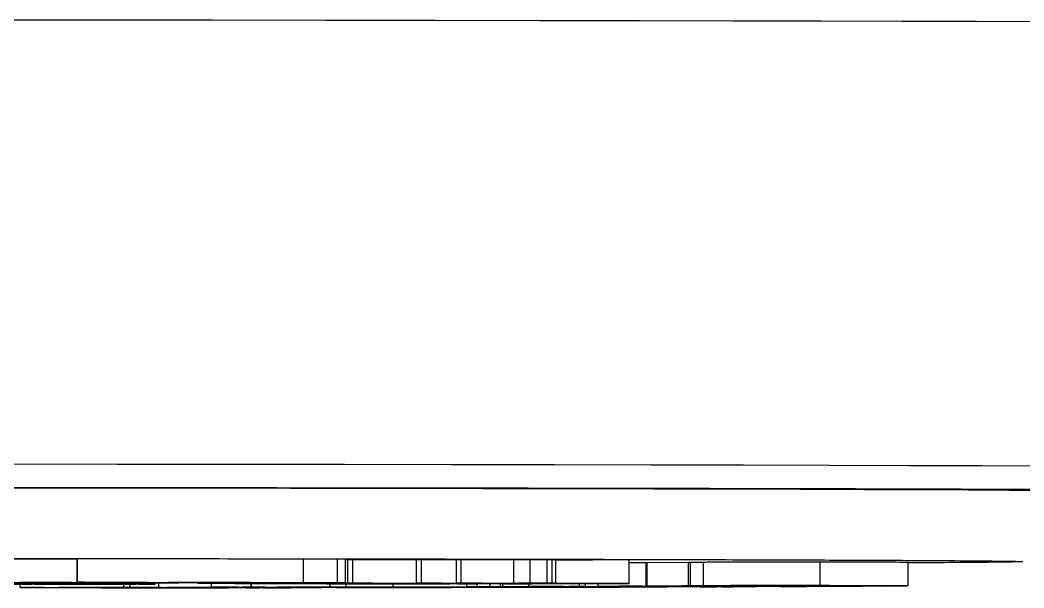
# Model space of a CAD drawing. Header units: millimetres. Extents: x 2404 to 4548, y 1024 to 2541.
# Drawn here: x 3296.15 to 3339.07, y 1179.13 to 1203.42 of the extents above; entities that cross this region are included whole.
import ezdxf

# ---------------------------------------------------------------- set-up
doc = ezdxf.new("R2010")
doc.units = ezdxf.units.MM

msp = doc.modelspace()

# ---------------------------------------------------------------- linework, layer by layer
at = {"color": 7, "linetype": 'Continuous', "lineweight": 25}
for p, q in [((3298.595, 1180.355), (3294.527, 1180.361)), ((3298.606, 1180.355), (3298.595, 1180.355)), ((3298.595, 1179.355), (3298.595, 1180.355)), ((3308.268, 1180.355), (3298.606, 1180.369)), ((3298.606, 1179.369), (3298.606, 1180.369)), ((3309.727, 1180.355), (3308.268, 1180.355)), ((3308.268, 1179.355), (3308.268, 1180.355)), ((3310.061, 1180.351), (3309.727, 1180.355)), ((3309.727, 1179.355), (3309.727, 1180.355)), ((3310.061, 1179.351), (3310.061, 1180.351)), ((3310.173, 1180.327), (3310.061, 1180.327)), ((3310.378, 1180.331), (3310.173, 1180.329)), ((3310.173, 1179.329), (3310.173, 1180.329)), ((3313.109, 1180.322), (3310.378, 1180.331)), ((3310.378, 1179.331), (3310.378, 1180.331)), ((3313.314, 1180.332), (3313.109, 1180.33)), ((3313.109, 1179.33), (3313.109, 1180.33)), ((3314.812, 1180.327), (3313.314, 1180.332)), ((3313.314, 1179.332), (3313.314, 1180.332)), ((3315.017, 1180.336), (3314.812, 1180.334)), ((3314.812, 1179.334), (3314.812, 1180.334)), ((3317.27, 1180.328), (3315.017, 1180.336)), ((3315.017, 1179.336), (3315.017, 1180.336)), ((3317.27, 1179.328), (3317.27, 1180.328)), ((3317.953, 1180.33), (3317.953, 1179.33)), ((3318.906, 1180.334), (3318.693, 1180.333)), ((3318.693, 1179.333), (3318.693, 1180.333)), ((3318.906, 1179.334), (3318.906, 1180.334)), ((3319.063, 1179.33), (3319.063, 1180.33)), ((3322.196, 1179.323), (3322.196, 1180.323)), ((3322.913, 1180.206), (3322.196, 1180.203)), ((3322.972, 1180.206), (3322.913, 1180.206)), ((3322.913, 1180.206), (3322.913, 1179.206)), ((3324.727, 1180.216), (3322.972, 1180.206)), ((3322.972, 1179.206), (3322.972, 1180.206)), ((3324.819, 1180.216), (3324.727, 1180.216)), ((3324.727, 1179.216), (3324.727, 1180.216)), ((3325.372, 1180.222), (3324.819, 1180.217)), ((3324.819, 1179.217), (3324.819, 1180.217)), ((3325.372, 1179.222), (3325.372, 1180.222)), ((3330.359, 1179.227), (3330.359, 1180.227)), ((3334.122, 1179.22), (3334.122, 1180.22)), ((3338.965, 1180.255), (3339.017, 1180.253)), ((3294.527, 1179.361), (3298.595, 1179.355)), ((3298.351, 1179.354), (3296.148, 1179.357)), ((3296.158, 1179.145), (3296.158, 1179.284)), ((3296.158, 1179.145), (3300.594, 1179.15)), ((3296.312, 1179.144), (3296.158, 1179.145)), ((3296.539, 1179.144), (3296.312, 1179.144)), ((3296.759, 1179.296), (3296.759, 1179.295)), ((3296.917, 1179.295), (3296.759, 1179.295)), ((3296.759, 1179.295), (3296.759, 1179.295)), ((3296.759, 1179.295), (3298.259, 1179.295)), ((3296.759, 1179.286), (3296.759, 1179.295)), ((3297.97, 1179.286), (3296.759, 1179.286)), ((3296.759, 1179.286), (3296.759, 1179.286)), ((3296.759, 1179.286), (3296.917, 1179.286)), ((3296.917, 1179.286), (3296.917, 1179.295)), ((3300.798, 1179.13), (3297.15, 1179.144)), ((3297.154, 1179.287), (3297.154, 1179.295)), ((3297.575, 1179.291), (3297.575, 1179.295)), ((3298.18, 1179.291), (3297.575, 1179.291)), ((3297.575, 1179.291), (3297.575, 1179.287)), ((3298.154, 1179.291), (3297.575, 1179.291)), ((3297.732, 1179.333), (3297.732, 1179.355)), ((3298.937, 1179.332), (3297.732, 1179.333)), ((3297.812, 1179.295), (3298.101, 1179.295)), ((3297.812, 1179.286), (3297.812, 1179.291)), ((3297.812, 1179.286), (3297.97, 1179.286)), ((3297.874, 1179.145), (3299.455, 1179.139)), ((3297.97, 1179.286), (3297.97, 1179.291)), ((3297.97, 1179.286), (3297.97, 1179.286)), ((3299.346, 1179.148), (3298.078, 1179.146)), ((3298.154, 1179.297), (3298.154, 1179.291)), ((3299.049, 1179.286), (3298.18, 1179.291)), ((3298.259, 1179.295), (3298.259, 1179.297)), ((3298.575, 1179.291), (3299.365, 1179.286)), ((3298.595, 1179.355), (3301.642, 1179.364)), ((3298.749, 1179.368), (3298.606, 1179.369)), ((3298.606, 1179.369), (3308.268, 1179.355)), ((3299.786, 1179.286), (3299.049, 1179.286)), ((3302.702, 1179.347), (3299.199, 1179.353)), ((3299.365, 1179.286), (3299.365, 1179.296)), ((3302.489, 1179.362), (3299.443, 1179.353)), ((3299.443, 1179.353), (3302.946, 1179.348)), ((3299.455, 1179.139), (3300.769, 1179.14)), ((3299.522, 1179.293), (3299.522, 1179.296)), ((3300.921, 1179.14), (3299.608, 1179.138)), ((3299.608, 1179.138), (3301.522, 1179.131)), ((3299.628, 1179.286), (3299.628, 1179.296)), ((3299.628, 1179.286), (3299.786, 1179.286)), ((3299.786, 1179.286), (3299.786, 1179.296)), ((3299.786, 1179.286), (3299.786, 1179.286)), ((3299.859, 1179.339), (3299.859, 1179.352)), ((3299.859, 1179.339), (3302.702, 1179.347)), ((3301.642, 1179.364), (3300.229, 1179.366)), ((3300.324, 1179.129), (3300.324, 1179.132)), ((3300.476, 1179.128), (3300.324, 1179.129)), ((3300.324, 1179.129), (3300.596, 1179.129)), ((3303.55, 1179.346), (3300.383, 1179.337)), ((3305.094, 1179.133), (3300.476, 1179.128)), ((3300.594, 1179.15), (3300.594, 1179.284)), ((3300.594, 1179.15), (3301.962, 1179.147)), ((3300.596, 1179.129), (3300.596, 1179.131)), ((3300.86, 1179.15), (3300.86, 1179.285)), ((3300.86, 1179.15), (3302.089, 1179.152)), ((3301.043, 1179.15), (3300.86, 1179.15)), ((3300.966, 1179.144), (3300.966, 1179.15)), ((3301.118, 1179.143), (3300.966, 1179.144)), ((3300.966, 1179.144), (3301.237, 1179.144)), ((3301.298, 1179.15), (3301.043, 1179.15)), ((3301.237, 1179.144), (3302.742, 1179.139)), ((3301.962, 1179.147), (3301.784, 1179.147)), ((3301.924, 1179.29), (3301.924, 1179.341)), ((3306.295, 1179.137), (3301.924, 1179.15)), ((3301.962, 1179.147), (3301.962, 1179.15)), ((3302.089, 1179.152), (3302.089, 1179.342)), ((3302.089, 1179.152), (3308.976, 1179.145)), ((3302.135, 1179.131), (3303.312, 1179.132)), ((3302.47, 1179.138), (3302.368, 1179.139)), ((3302.507, 1179.15), (3302.423, 1179.15)), ((3302.423, 1179.15), (3306.549, 1179.137)), ((3302.742, 1179.139), (3302.47, 1179.138)), ((3305.993, 1179.357), (3302.489, 1179.362)), ((3310.284, 1179.141), (3302.507, 1179.15)), ((3302.742, 1179.139), (3302.742, 1179.148)), ((3302.946, 1179.362), (3302.946, 1179.348)), ((3302.946, 1179.348), (3305.993, 1179.357)), ((3303.312, 1179.132), (3303.312, 1179.146)), ((3307.505, 1179.34), (3303.55, 1179.346)), ((3303.757, 1179.346), (3303.757, 1179.323)), ((3303.757, 1179.323), (3303.962, 1179.325)), ((3306.84, 1179.356), (3303.794, 1179.347)), ((3303.794, 1179.347), (3305.602, 1179.344)), ((3303.962, 1179.325), (3303.962, 1179.345)), ((3303.962, 1179.325), (3305.342, 1179.32)), ((3304.32, 1179.138), (3304.32, 1179.143)), ((3304.32, 1179.138), (3304.595, 1179.138)), ((3304.335, 1179.156), (3304.335, 1179.322)), ((3304.335, 1179.156), (3306.031, 1179.158)), ((3304.518, 1179.155), (3304.335, 1179.156)), ((3304.857, 1179.156), (3304.518, 1179.155)), ((3304.595, 1179.138), (3304.595, 1179.142)), ((3304.595, 1179.138), (3305.094, 1179.133)), ((3312.076, 1179.295), (3304.807, 1179.321)), ((3305.094, 1179.133), (3305.094, 1179.141)), ((3305.342, 1179.32), (3305.342, 1179.343)), ((3309.061, 1179.145), (3305.484, 1179.156)), ((3305.602, 1179.344), (3305.602, 1179.352)), ((3305.602, 1179.344), (3307.156, 1179.344)), ((3305.738, 1179.156), (3310.538, 1179.142)), ((3305.84, 1179.157), (3305.797, 1179.157)), ((3309.89, 1179.324), (3305.814, 1179.319)), ((3305.814, 1179.319), (3307.088, 1179.314)), ((3305.819, 1179.135), (3305.819, 1179.138)), ((3305.819, 1179.135), (3306.158, 1179.136)), ((3306.004, 1179.135), (3305.819, 1179.135)), ((3306.033, 1179.157), (3305.84, 1179.157)), ((3307.699, 1179.137), (3306.004, 1179.135)), ((3306.031, 1179.158), (3306.031, 1179.316)), ((3306.031, 1179.158), (3306.037, 1179.158)), ((3306.037, 1179.316), (3306.037, 1179.158)), ((3306.037, 1179.158), (3309.406, 1179.165)), ((3306.158, 1179.136), (3306.158, 1179.137)), ((3306.549, 1179.137), (3306.549, 1179.145)), ((3311.673, 1179.146), (3306.661, 1179.157)), ((3310.061, 1179.351), (3306.84, 1179.356)), ((3307.088, 1179.314), (3311.164, 1179.32)), ((3307.088, 1179.32), (3307.088, 1179.314)), ((3307.156, 1179.355), (3307.156, 1179.344)), ((3307.156, 1179.344), (3307.505, 1179.34)), ((3307.175, 1179.137), (3307.175, 1179.145)), ((3307.175, 1179.137), (3307.514, 1179.138)), ((3307.277, 1179.159), (3309.45, 1179.153)), ((3308.421, 1179.162), (3307.342, 1179.16)), ((3307.505, 1179.34), (3307.505, 1179.355)), ((3307.514, 1179.138), (3307.514, 1179.144)), ((3307.514, 1179.138), (3307.699, 1179.137)), ((3311.634, 1179.318), (3307.558, 1179.313)), ((3307.558, 1179.313), (3308.796, 1179.308)), ((3307.699, 1179.137), (3307.699, 1179.144)), ((3308.268, 1179.355), (3309.727, 1179.355)), ((3308.796, 1179.308), (3312.872, 1179.314)), ((3308.796, 1179.314), (3308.796, 1179.308)), ((3308.976, 1179.145), (3309.061, 1179.145)), ((3308.976, 1179.145), (3308.976, 1179.145)), ((3313.345, 1179.312), (3309.269, 1179.307)), ((3309.269, 1179.307), (3310.466, 1179.303)), ((3309.406, 1179.165), (3309.406, 1179.305)), ((3309.406, 1179.165), (3311.022, 1179.163)), ((3309.45, 1179.153), (3310.567, 1179.156)), ((3310.777, 1179.155), (3309.66, 1179.153)), ((3309.66, 1179.153), (3312.289, 1179.147)), ((3309.727, 1179.355), (3310.061, 1179.351)), ((3311.164, 1179.32), (3309.89, 1179.324)), ((3310.083, 1179.302), (3310.083, 1179.166)), ((3310.083, 1179.166), (3312.098, 1179.17)), ((3310.31, 1179.165), (3310.083, 1179.166)), ((3310.173, 1179.329), (3310.378, 1179.331)), ((3310.268, 1179.327), (3310.281, 1179.325)), ((3310.281, 1179.325), (3314.86, 1179.309)), ((3310.538, 1179.142), (3310.284, 1179.141)), ((3310.522, 1179.166), (3310.31, 1179.165)), ((3310.378, 1179.331), (3313.866, 1179.319)), ((3310.388, 1179.159), (3310.619, 1179.16)), ((3310.598, 1179.159), (3310.388, 1179.159)), ((3310.466, 1179.303), (3314.542, 1179.308)), ((3310.466, 1179.308), (3310.466, 1179.303)), ((3310.538, 1179.142), (3310.538, 1179.148)), ((3310.567, 1179.156), (3310.567, 1179.159)), ((3310.619, 1179.16), (3312.688, 1179.155)), ((3311.022, 1179.163), (3310.899, 1179.162)), ((3314.66, 1179.306), (3310.938, 1179.301)), ((3310.938, 1179.301), (3311.447, 1179.299)), ((3316.584, 1179.155), (3311.144, 1179.166)), ((3317.583, 1179.305), (3311.223, 1179.327)), ((3311.376, 1179.144), (3311.376, 1179.146)), ((3311.586, 1179.143), (3311.376, 1179.144)), ((3311.376, 1179.144), (3311.607, 1179.144)), ((3311.447, 1179.299), (3311.447, 1179.302)), ((3311.447, 1179.299), (3312.497, 1179.299)), ((3315.516, 1179.151), (3311.586, 1179.143)), ((3311.607, 1179.146), (3311.607, 1179.144)), ((3312.872, 1179.314), (3311.634, 1179.318)), ((3314.182, 1179.162), (3311.709, 1179.167)), ((3311.724, 1179.169), (3312.113, 1179.169)), ((3312.497, 1179.299), (3312.076, 1179.295)), ((3312.098, 1179.17), (3312.098, 1179.296)), ((3312.457, 1179.154), (3312.316, 1179.155)), ((3312.688, 1179.155), (3312.457, 1179.154)), ((3312.497, 1179.299), (3312.497, 1179.303)), ((3312.688, 1179.155), (3312.688, 1179.163)), ((3312.917, 1179.147), (3312.917, 1179.162)), ((3312.917, 1179.147), (3313.919, 1179.149)), ((3313.109, 1179.33), (3313.314, 1179.332)), ((3313.314, 1179.332), (3316.111, 1179.322)), ((3314.542, 1179.308), (3313.345, 1179.312)), ((3313.866, 1179.319), (3315.757, 1179.322)), ((3313.919, 1179.149), (3313.919, 1179.16)), ((3315.757, 1179.322), (3314.159, 1179.327)), ((3314.962, 1179.164), (3314.182, 1179.162)), ((3314.31, 1179.155), (3314.31, 1179.16)), ((3314.31, 1179.155), (3314.572, 1179.155)), ((3316.265, 1179.32), (3314.375, 1179.317)), ((3314.375, 1179.317), (3316.884, 1179.309)), ((3315.224, 1179.164), (3314.41, 1179.162)), ((3314.41, 1179.162), (3317.149, 1179.156)), ((3314.572, 1179.155), (3314.572, 1179.159)), ((3314.572, 1179.155), (3315.516, 1179.151)), ((3315.402, 1179.305), (3314.66, 1179.306)), ((3314.812, 1179.334), (3315.017, 1179.336)), ((3314.86, 1179.309), (3314.86, 1179.314)), ((3314.86, 1179.309), (3315.721, 1179.308)), ((3315.017, 1179.336), (3317.27, 1179.328)), ((3319.663, 1179.16), (3315.224, 1179.164)), ((3315.244, 1179.305), (3315.244, 1179.177)), ((3315.721, 1179.308), (3315.402, 1179.305)), ((3315.516, 1179.151), (3315.516, 1179.157)), ((3315.694, 1179.18), (3315.694, 1179.308)), ((3316.062, 1179.167), (3315.718, 1179.165)), ((3315.718, 1179.165), (3319.592, 1179.162)), ((3315.721, 1179.308), (3315.721, 1179.311)), ((3317.824, 1179.324), (3315.862, 1179.331)), ((3316.111, 1179.322), (3316.111, 1179.33)), ((3316.111, 1179.322), (3317.824, 1179.324)), ((3316.259, 1179.181), (3316.259, 1179.309)), ((3319.137, 1179.31), (3316.265, 1179.32)), ((3316.359, 1179.153), (3316.359, 1179.156)), ((3316.359, 1179.153), (3316.571, 1179.154)), ((3316.588, 1179.153), (3316.359, 1179.153)), ((3316.571, 1179.154), (3316.571, 1179.155)), ((3318.214, 1179.157), (3316.588, 1179.153)), ((3318.333, 1179.323), (3316.62, 1179.32)), ((3316.62, 1179.32), (3318.51, 1179.314)), ((3316.694, 1179.182), (3316.694, 1179.308)), ((3316.79, 1179.183), (3316.79, 1179.307)), ((3316.79, 1179.183), (3318.905, 1179.181)), ((3316.884, 1179.309), (3316.884, 1179.318)), ((3316.884, 1179.309), (3318.027, 1179.308)), ((3317.149, 1179.156), (3317.149, 1179.162)), ((3317.452, 1179.327), (3319.016, 1179.322)), ((3318.027, 1179.308), (3317.583, 1179.305)), ((3317.773, 1179.157), (3317.773, 1179.162)), ((3317.773, 1179.157), (3317.985, 1179.157)), ((3317.903, 1179.186), (3317.903, 1179.307)), ((3317.903, 1179.186), (3320.067, 1179.194)), ((3318.169, 1179.186), (3317.903, 1179.186)), ((3317.985, 1179.157), (3317.985, 1179.161)), ((3317.985, 1179.157), (3318.214, 1179.157)), ((3318.027, 1179.308), (3318.027, 1179.314)), ((3318.791, 1179.188), (3318.169, 1179.186)), ((3318.169, 1179.17), (3318.169, 1179.186)), ((3318.214, 1179.157), (3318.214, 1179.161)), ((3321.531, 1179.311), (3318.333, 1179.323)), ((3318.51, 1179.314), (3318.51, 1179.322)), ((3318.51, 1179.314), (3319.561, 1179.313)), ((3318.693, 1179.333), (3318.906, 1179.334)), ((3318.905, 1179.181), (3318.799, 1179.18)), ((3319.561, 1179.313), (3319.137, 1179.31)), ((3319.16, 1179.321), (3320.832, 1179.316)), ((3325.724, 1179.18), (3319.389, 1179.188)), ((3319.561, 1179.313), (3319.561, 1179.318)), ((3320.653, 1179.162), (3319.663, 1179.16)), ((3320.333, 1179.193), (3319.71, 1179.191)), ((3319.822, 1179.19), (3319.822, 1179.191)), ((3319.822, 1179.19), (3326.158, 1179.181)), ((3320.003, 1179.174), (3320.003, 1179.187)), ((3320.003, 1179.174), (3321.57, 1179.178)), ((3320.252, 1179.174), (3320.003, 1179.174)), ((3320.067, 1179.194), (3320.067, 1179.317)), ((3320.067, 1179.194), (3320.333, 1179.193)), ((3320.212, 1179.162), (3320.424, 1179.163)), ((3320.441, 1179.174), (3320.252, 1179.174)), ((3320.333, 1179.193), (3320.333, 1179.316)), ((3320.424, 1179.163), (3320.653, 1179.162)), ((3320.832, 1179.316), (3321.978, 1179.315)), ((3320.877, 1179.197), (3320.877, 1179.314)), ((3320.877, 1179.197), (3322.913, 1179.206)), ((3322.198, 1179.194), (3320.877, 1179.197)), ((3322.721, 1179.172), (3321.313, 1179.174)), ((3321.978, 1179.315), (3321.531, 1179.311)), ((3321.57, 1179.178), (3321.57, 1179.185)), ((3321.57, 1179.178), (3321.818, 1179.178)), ((3321.818, 1179.178), (3321.662, 1179.178)), ((3321.774, 1179.176), (3321.774, 1179.178)), ((3321.774, 1179.176), (3323.845, 1179.173)), ((3321.818, 1179.178), (3321.818, 1179.185)), ((3321.871, 1179.197), (3322.424, 1179.194)), ((3322.747, 1179.204), (3321.965, 1179.2)), ((3322.196, 1179.323), (3322.155, 1179.32)), ((3322.424, 1179.194), (3322.198, 1179.194)), ((3322.424, 1179.194), (3322.424, 1179.202)), ((3322.683, 1179.169), (3322.683, 1179.172)), ((3328.484, 1179.187), (3322.747, 1179.204)), ((3322.913, 1179.206), (3328.652, 1179.189)), ((3322.972, 1179.206), (3324.727, 1179.216)), ((3323.265, 1179.206), (3322.972, 1179.206)), ((3323.355, 1179.206), (3323.265, 1179.206)), ((3323.415, 1179.171), (3323.409, 1179.171)), ((3323.845, 1179.173), (3323.845, 1179.182)), ((3330.86, 1179.202), (3323.906, 1179.207)), ((3324.465, 1179.213), (3323.964, 1179.21)), ((3324.191, 1179.209), (3324.191, 1179.211)), ((3324.191, 1179.209), (3327.206, 1179.206)), ((3324.727, 1179.216), (3326.578, 1179.216)), ((3324.819, 1179.217), (3325.372, 1179.222)), ((3325.123, 1179.217), (3324.819, 1179.217)), ((3325.197, 1179.218), (3325.123, 1179.217)), ((3325.214, 1179.176), (3325.214, 1179.181)), ((3325.214, 1179.176), (3325.836, 1179.179)), ((3325.48, 1179.176), (3325.214, 1179.176)), ((3327.643, 1179.184), (3325.48, 1179.176)), ((3332.941, 1179.215), (3325.711, 1179.218)), ((3325.836, 1179.179), (3325.938, 1179.179)), ((3325.909, 1179.22), (3333.139, 1179.216)), ((3326.158, 1179.181), (3326.158, 1179.194)), ((3326.578, 1179.216), (3326.578, 1179.218)), ((3326.578, 1179.216), (3326.584, 1179.216)), ((3326.584, 1179.216), (3326.584, 1179.218)), ((3326.755, 1179.182), (3326.755, 1179.192)), ((3326.755, 1179.182), (3327.377, 1179.184)), ((3326.801, 1179.212), (3326.801, 1179.218)), ((3326.801, 1179.212), (3326.909, 1179.213)), ((3327.092, 1179.212), (3326.801, 1179.212)), ((3326.909, 1179.213), (3326.909, 1179.218)), ((3326.909, 1179.213), (3329.778, 1179.211)), ((3327.206, 1179.206), (3327.726, 1179.209)), ((3327.377, 1179.184), (3327.377, 1179.19)), ((3327.377, 1179.184), (3327.643, 1179.184)), ((3328.019, 1179.209), (3327.499, 1179.206)), ((3327.499, 1179.206), (3331.145, 1179.203)), ((3327.643, 1179.184), (3327.643, 1179.189)), ((3330.634, 1179.196), (3328.484, 1179.187)), ((3328.652, 1179.189), (3328.652, 1179.203)), ((3328.652, 1179.189), (3329.615, 1179.193)), ((3328.877, 1179.199), (3328.877, 1179.203)), ((3328.877, 1179.199), (3329.058, 1179.199)), ((3329.058, 1179.199), (3329.058, 1179.203)), ((3329.058, 1179.199), (3330.634, 1179.196)), ((3329.67, 1179.21), (3329.475, 1179.21)), ((3329.778, 1179.211), (3329.67, 1179.21)), ((3329.778, 1179.211), (3329.778, 1179.216)), ((3330.634, 1179.196), (3330.634, 1179.202)), ((3331.272, 1179.199), (3330.98, 1179.2)), ((3330.98, 1179.2), (3331.088, 1179.2)), ((3331.145, 1179.203), (3331.145, 1179.216)), ((3331.211, 1179.212), (3331.211, 1179.216)), ((3331.211, 1179.212), (3331.398, 1179.213)), ((3333.099, 1179.21), (3331.272, 1179.199)), ((3331.398, 1179.213), (3331.398, 1179.216)), ((3331.398, 1179.213), (3333.099, 1179.21)), ((3331.696, 1179.204), (3331.696, 1179.215)), ((3331.696, 1179.204), (3332.161, 1179.207)), ((3333.149, 1179.213), (3333.235, 1179.214)), ((3333.453, 1179.213), (3333.149, 1179.213)), ((3333.983, 1179.217), (3333.453, 1179.213)), ((3334.05, 1179.218), (3333.983, 1179.217))]:
    msp.add_line(p, q, dxfattribs=at)
at = {"color": 7, "linetype": 'Continuous', "lineweight": 25, "flags": 128}
for points in [[(3347.344, 1203.301), (3346.552, 1203.306), (3344.682, 1203.317), (3342.468, 1203.328), (3339.92, 1203.338), (3337.05, 1203.348), (3333.872, 1203.357), (3330.399, 1203.366), (3326.648, 1203.375), (3322.637, 1203.383), (3318.384, 1203.39), (3313.909, 1203.397), (3309.232, 1203.403), (3304.376, 1203.408), (3299.363, 1203.412), (3294.216, 1203.416)], [(3349.226, 1184.284), (3348.086, 1184.295), (3346.595, 1184.306), (3344.759, 1184.317), (3342.588, 1184.327), (3340.09, 1184.337), (3337.278, 1184.347), (3334.163, 1184.357), (3330.761, 1184.365), (3327.085, 1184.374), (3323.154, 1184.382), (3318.985, 1184.389), (3314.597, 1184.396), (3310.009, 1184.402), (3305.242, 1184.407), (3300.318, 1184.412), (3295.259, 1184.416), (3290.089, 1184.419), (3284.83, 1184.421)], [(3342.017, 1183.253), (3341.972, 1183.258), (3341.616, 1183.269), (3340.906, 1183.28), (3339.845, 1183.29), (3338.439, 1183.301), (3336.694, 1183.311), (3334.62, 1183.321), (3332.226, 1183.33), (3329.525, 1183.339), (3326.53, 1183.348), (3323.256, 1183.356), (3319.719, 1183.364), (3315.937, 1183.371), (3311.929, 1183.378), (3307.714, 1183.383), (3303.314, 1183.389), (3298.751, 1183.393), (3294.047, 1183.397)], [(3294.34, 1179.29), (3294.525, 1179.293), (3295.064, 1179.295), (3295.903, 1179.297), (3296.96, 1179.298), (3298.132, 1179.299), (3299.304, 1179.298), (3300.361, 1179.297), (3301.2, 1179.295), (3301.739, 1179.293), (3301.924, 1179.29), (3301.739, 1179.288), (3301.2, 1179.286), (3300.361, 1179.284), (3299.304, 1179.283), (3298.132, 1179.282), (3296.96, 1179.283), (3295.903, 1179.284), (3295.064, 1179.286), (3294.525, 1179.288), (3294.34, 1179.29)], [(3295.161, 1179.29), (3295.34, 1179.293), (3295.856, 1179.295), (3296.646, 1179.296), (3297.616, 1179.297), (3298.648, 1179.297), (3299.618, 1179.296), (3300.408, 1179.295), (3300.924, 1179.293), (3301.103, 1179.29), (3300.924, 1179.288), (3300.408, 1179.286), (3299.618, 1179.285), (3298.648, 1179.284), (3297.616, 1179.284), (3296.646, 1179.285), (3295.856, 1179.286), (3295.34, 1179.288), (3295.161, 1179.29)]]:
    msp.add_lwpolyline(points, dxfattribs=at)
at = {"color": 7, "linetype": 'Continuous', "lineweight": 25}
for points, knots in [([(3348.242, 1183.283), (3347.716, 1183.288), (3346.654, 1183.299), (3344.115, 1183.315), (3340.846, 1183.33), (3336.783, 1183.345), (3331.971, 1183.36), (3326.479, 1183.373), (3320.385, 1183.384), (3313.782, 1183.395), (3306.803, 1183.403), (3299.561, 1183.41), (3292.184, 1183.416), (3287.147, 1183.418), (3284.651, 1183.419)], [0, 0, 0, 0, 0.079959, 0.161371, 0.244142, 0.328893, 0.414217, 0.5, 0.585778, 0.671102, 0.755858, 0.838624, 0.920039, 1, 1, 1, 1]), ([(3202.071, 1180.255), (3202.119, 1180.259), (3202.226, 1180.267), (3203.095, 1180.28), (3204.576, 1180.293), (3206.752, 1180.307), (3209.582, 1180.32), (3213.096, 1180.333), (3217.25, 1180.345), (3221.994, 1180.357), (3227.255, 1180.367), (3232.947, 1180.376), (3238.97, 1180.383), (3245.193, 1180.389), (3251.558, 1180.394), (3257.911, 1180.397), (3264.25, 1180.399), (3270.517, 1180.4), (3276.784, 1180.399), (3283.123, 1180.397), (3289.475, 1180.394), (3295.841, 1180.389), (3302.064, 1180.383), (3308.087, 1180.376), (3313.779, 1180.367), (3319.04, 1180.357), (3323.784, 1180.345), (3327.938, 1180.333), (3331.452, 1180.32), (3334.282, 1180.307), (3336.457, 1180.293), (3337.939, 1180.28), (3338.81, 1180.267), (3338.917, 1180.259), (3338.965, 1180.255)], [0, 0, 0, 0, 0.023828, 0.053273, 0.084485, 0.115699, 0.147957, 0.180726, 0.213842, 0.247136, 0.28043, 0.313546, 0.346314, 0.378573, 0.409785, 0.440999, 0.470442, 0.499888, 0.529332, 0.558778, 0.58999, 0.621203, 0.653462, 0.68623, 0.719347, 0.752641, 0.785934, 0.819051, 0.851819, 0.884078, 0.915289, 0.946503, 0.975948, 1, 1, 1, 1]), ([(3317.953, 1180.33), (3317.833, 1180.329), (3317.654, 1180.329), (3317.426, 1180.328), (3317.322, 1180.328), (3317.27, 1180.328)], [0, 0, 0, 0, 0.498826, 0.749076, 1, 1, 1, 1]), ([(3318.693, 1180.333), (3318.646, 1180.333), (3318.554, 1180.332), (3318.355, 1180.331), (3318.113, 1180.33), (3317.953, 1180.33)], [0, 0, 0, 0, 0.251433, 0.502936, 1, 1, 1, 1]), ([(3319.027, 1180.33), (3319.03, 1180.331), (3319.039, 1180.332), (3318.954, 1180.333), (3318.906, 1180.334)], [0, 0, 0, 0, 0.431539, 1, 1, 1, 1]), ([(3322.196, 1180.323), (3321.879, 1180.323), (3321.245, 1180.323), (3320.176, 1180.322), (3319.43, 1180.322), (3319.016, 1180.322)], [0, 0, 0, 0, 0.307787, 0.615394, 1, 1, 1, 1]), ([(3330.359, 1180.227), (3329.693, 1180.228), (3328.665, 1180.228), (3327.261, 1180.227), (3326.342, 1180.226), (3325.682, 1180.224), (3325.476, 1180.223), (3325.372, 1180.222)], [0, 0, 0, 0, 0.3203787, 0.4942376, 0.6691493, 0.8330428, 1, 1, 1, 1]), ([(3334.097, 1180.22), (3334.103, 1180.22), (3334.146, 1180.221), (3333.899, 1180.222), (3333.306, 1180.224), (3332.09, 1180.226), (3331.02, 1180.227), (3330.359, 1180.227)], [0, 0, 0, 0, 0.030225, 0.211144, 0.392436, 0.624543, 1, 1, 1, 1]), ([(3339.017, 1180.253), (3338.961, 1180.248), (3338.85, 1180.24), (3337.954, 1180.226), (3336.412, 1180.212), (3335.099, 1180.203), (3334.151, 1180.199), (3334.122, 1180.199)], [0, 0, 0, 0, 0.2407893, 0.4815888, 0.73683, 0.9920914, 1, 1, 1, 1]), ([(3289.636, 1179.345), (3290.305, 1179.345), (3291.558, 1179.345), (3293.374, 1179.346), (3295.417, 1179.348), (3297.074, 1179.35), (3298.024, 1179.353), (3298.351, 1179.354)], [0, 0, 0, 0, 0.198997, 0.37265, 0.545625, 0.843257, 1, 1, 1, 1]), ([(3299.199, 1179.353), (3298.776, 1179.352), (3297.709, 1179.349), (3295.487, 1179.345), (3292.546, 1179.344), (3290.637, 1179.345), (3289.685, 1179.345)], [0, 0, 0, 0, 0.185716, 0.467958, 0.734859, 1, 1, 1, 1]), ([(3297.15, 1179.144), (3297.119, 1179.144), (3297.069, 1179.144), (3296.959, 1179.144), (3296.849, 1179.144), (3296.701, 1179.144), (3296.602, 1179.144), (3296.539, 1179.144)], [0, 0, 0, 0, 0.23968, 0.390629, 0.542071, 0.705503, 1, 1, 1, 1]), ([(3297.154, 1179.295), (3297.153, 1179.295), (3297.15, 1179.295), (3297.12, 1179.295), (3297.081, 1179.295), (3297.012, 1179.295), (3296.956, 1179.295), (3296.917, 1179.295)], [0, 0, 0, 0, 0.250411, 0.398556, 0.54744, 0.686236, 1, 1, 1, 1]), ([(3296.917, 1179.286), (3296.962, 1179.286), (3297.026, 1179.286), (3297.097, 1179.286), (3297.134, 1179.286), (3297.152, 1179.286), (3297.153, 1179.286), (3297.154, 1179.287)], [0, 0, 0, 0, 0.364031, 0.510061, 0.655864, 0.843841, 1, 1, 1, 1]), ([(3297.575, 1179.295), (3297.577, 1179.295), (3297.58, 1179.295), (3297.611, 1179.295), (3297.661, 1179.295), (3297.73, 1179.295), (3297.785, 1179.295), (3297.812, 1179.295)], [0, 0, 0, 0, 0.222894, 0.384836, 0.547319, 0.773072, 1, 1, 1, 1]), ([(3297.575, 1179.287), (3297.577, 1179.286), (3297.58, 1179.286), (3297.609, 1179.286), (3297.657, 1179.286), (3297.727, 1179.286), (3297.782, 1179.286), (3297.812, 1179.286)], [0, 0, 0, 0, 0.210223, 0.375759, 0.542534, 0.746796, 1, 1, 1, 1]), ([(3297.732, 1179.333), (3297.935, 1179.333), (3298.341, 1179.334), (3298.898, 1179.336), (3299.404, 1179.337), (3299.707, 1179.338), (3299.859, 1179.339)], [0, 0, 0, 0, 0.281624, 0.563251, 0.781619, 1, 1, 1, 1]), ([(3298.078, 1179.146), (3298.018, 1179.146), (3297.92, 1179.146), (3297.836, 1179.146), (3297.803, 1179.145), (3297.817, 1179.145), (3297.854, 1179.145), (3297.874, 1179.145)], [0, 0, 0, 0, 0.300073, 0.489629, 0.647488, 0.805846, 1, 1, 1, 1]), ([(3298.101, 1179.295), (3298.243, 1179.295), (3298.47, 1179.295), (3298.755, 1179.295), (3298.941, 1179.294), (3299.059, 1179.294), (3299.069, 1179.293), (3299.075, 1179.293)], [0, 0, 0, 0, 0.272358, 0.434918, 0.598303, 0.790426, 1, 1, 1, 1]), ([(3299.075, 1179.293), (3299.064, 1179.293), (3299.048, 1179.292), (3298.853, 1179.291), (3298.634, 1179.291), (3298.392, 1179.291), (3298.225, 1179.291), (3298.154, 1179.291)], [0, 0, 0, 0, 0.330883, 0.501179, 0.670916, 0.859688, 1, 1, 1, 1]), ([(3298.259, 1179.295), (3298.448, 1179.295), (3298.752, 1179.295), (3299.12, 1179.295), (3299.349, 1179.294), (3299.499, 1179.294), (3299.514, 1179.293), (3299.522, 1179.293)], [0, 0, 0, 0, 0.3001846, 0.4844442, 0.6359343, 0.7877448, 1, 1, 1, 1]), ([(3299.522, 1179.293), (3299.513, 1179.293), (3299.497, 1179.292), (3299.326, 1179.292), (3299.063, 1179.291), (3298.8, 1179.291), (3298.622, 1179.291), (3298.575, 1179.291)], [0, 0, 0, 0, 0.267946, 0.469277, 0.670405, 0.911995, 1, 1, 1, 1]), ([(3300.229, 1179.366), (3300.092, 1179.366), (3299.818, 1179.366), (3299.329, 1179.367), (3298.962, 1179.367), (3298.749, 1179.368)], [0, 0, 0, 0, 0.295972, 0.59215, 1, 1, 1, 1]), ([(3300.383, 1179.337), (3300.19, 1179.336), (3299.844, 1179.335), (3299.365, 1179.333), (3299.08, 1179.332), (3298.937, 1179.332)], [0, 0, 0, 0, 0.388154, 0.694028, 1, 1, 1, 1]), ([(3301.784, 1179.147), (3301.539, 1179.147), (3301.045, 1179.148), (3300.296, 1179.148), (3299.701, 1179.148), (3299.438, 1179.148), (3299.346, 1179.148)], [0, 0, 0, 0, 0.329191, 0.661633, 0.881808, 1, 1, 1, 1]), ([(3299.365, 1179.286), (3299.378, 1179.286), (3299.405, 1179.286), (3299.462, 1179.286), (3299.54, 1179.286), (3299.597, 1179.286), (3299.628, 1179.286)], [0, 0, 0, 0, 0.249458, 0.50098, 0.731039, 1, 1, 1, 1]), ([(3300.596, 1179.129), (3300.665, 1179.129), (3300.766, 1179.129), (3300.826, 1179.129), (3300.845, 1179.129)], [0, 0, 0, 0, 0.687811, 1, 1, 1, 1]), ([(3300.769, 1179.14), (3300.888, 1179.141), (3301.078, 1179.141), (3301.263, 1179.141), (3301.331, 1179.142), (3301.291, 1179.143), (3301.183, 1179.143), (3301.118, 1179.143)], [0, 0, 0, 0, 0.253965, 0.40631, 0.559769, 0.73662, 1, 1, 1, 1]), ([(3300.871, 1179.13), (3300.871, 1179.13), (3300.879, 1179.13), (3300.861, 1179.13), (3300.823, 1179.13), (3300.798, 1179.13)], [0, 0, 0, 0, 0.006784, 0.3662, 1, 1, 1, 1]), ([(3302.368, 1179.139), (3302.246, 1179.139), (3302.073, 1179.14), (3301.735, 1179.14), (3301.472, 1179.14), (3301.192, 1179.14), (3301.014, 1179.14), (3300.921, 1179.14)], [0, 0, 0, 0, 0.375008, 0.532176, 0.663237, 0.825783, 1, 1, 1, 1]), ([(3301.924, 1179.15), (3301.887, 1179.15), (3301.827, 1179.15), (3301.712, 1179.15), (3301.61, 1179.15), (3301.476, 1179.15), (3301.375, 1179.15), (3301.307, 1179.15), (3301.298, 1179.15)], [0, 0, 0, 0, 0.239791, 0.395723, 0.528329, 0.660993, 0.950414, 1, 1, 1, 1]), ([(3301.522, 1179.131), (3301.554, 1179.131), (3301.607, 1179.131), (3301.723, 1179.131), (3301.852, 1179.13), (3301.996, 1179.131), (3302.091, 1179.131), (3302.135, 1179.131)], [0, 0, 0, 0, 0.2422509, 0.3981104, 0.5540249, 0.7912917, 1, 1, 1, 1]), ([(3303.312, 1179.132), (3303.525, 1179.132), (3303.953, 1179.133), (3304.314, 1179.134), (3304.435, 1179.136), (3304.362, 1179.137), (3304.32, 1179.138)], [0, 0, 0, 0, 0.2488152, 0.5000632, 0.7136426, 1, 1, 1, 1]), ([(3304.807, 1179.321), (3304.717, 1179.321), (3304.536, 1179.322), (3304.196, 1179.322), (3303.918, 1179.323), (3303.757, 1179.323)], [0, 0, 0, 0, 0.297034, 0.594269, 1, 1, 1, 1]), ([(3305.484, 1179.156), (3305.447, 1179.156), (3305.387, 1179.156), (3305.266, 1179.156), (3305.157, 1179.156), (3305.013, 1179.156), (3304.922, 1179.156), (3304.857, 1179.156)], [0, 0, 0, 0, 0.239941, 0.39539, 0.551967, 0.684504, 1, 1, 1, 1]), ([(3305.342, 1179.32), (3305.909, 1179.321), (3307.019, 1179.323), (3308.668, 1179.325), (3309.735, 1179.326), (3310.268, 1179.327)], [0, 0, 0, 0, 0.343183, 0.671556, 1, 1, 1, 1]), ([(3305.797, 1179.157), (3305.762, 1179.157), (3305.696, 1179.157), (3305.647, 1179.157), (3305.649, 1179.156), (3305.683, 1179.156), (3305.721, 1179.156), (3305.738, 1179.156)], [0, 0, 0, 0, 0.256868, 0.47724, 0.662008, 0.845558, 1, 1, 1, 1]), ([(3306.661, 1179.157), (3306.616, 1179.157), (3306.546, 1179.158), (3306.426, 1179.158), (3306.323, 1179.158), (3306.182, 1179.158), (3306.093, 1179.157), (3306.033, 1179.157)], [0, 0, 0, 0, 0.2536824, 0.4001164, 0.52343, 0.6771969, 1, 1, 1, 1]), ([(3306.158, 1179.136), (3306.218, 1179.136), (3306.309, 1179.136), (3306.361, 1179.136), (3306.378, 1179.136)], [0, 0, 0, 0, 0.671603, 1, 1, 1, 1]), ([(3306.395, 1179.136), (3306.396, 1179.136), (3306.404, 1179.137), (3306.378, 1179.137), (3306.334, 1179.137), (3306.299, 1179.137), (3306.295, 1179.137)], [0, 0, 0, 0, 0.044219, 0.379656, 0.916945, 1, 1, 1, 1]), ([(3306.549, 1179.137), (3306.582, 1179.137), (3306.641, 1179.137), (3306.761, 1179.137), (3306.893, 1179.137), (3307.037, 1179.137), (3307.127, 1179.137), (3307.175, 1179.137)], [0, 0, 0, 0, 0.215896, 0.3853283, 0.5559542, 0.7640999, 1, 1, 1, 1]), ([(3307.342, 1179.16), (3307.287, 1179.16), (3307.204, 1179.16), (3307.156, 1179.159), (3307.161, 1179.159), (3307.162, 1179.159)], [0, 0, 0, 0, 0.636816, 0.940157, 1, 1, 1, 1]), ([(3307.169, 1179.159), (3307.185, 1179.159), (3307.21, 1179.159), (3307.258, 1179.159), (3307.277, 1179.159)], [0, 0, 0, 0, 0.614189, 1, 1, 1, 1]), ([(3310.899, 1179.162), (3310.632, 1179.162), (3310.098, 1179.163), (3309.33, 1179.163), (3308.751, 1179.163), (3308.51, 1179.162), (3308.421, 1179.162)], [0, 0, 0, 0, 0.3213061, 0.6452902, 0.8696576, 1, 1, 1, 1]), ([(3311.223, 1179.327), (3311.133, 1179.327), (3310.952, 1179.328), (3310.612, 1179.328), (3310.334, 1179.329), (3310.173, 1179.329)], [0, 0, 0, 0, 0.297034, 0.594269, 1, 1, 1, 1]), ([(3311.144, 1179.166), (3311.087, 1179.166), (3311.003, 1179.166), (3310.861, 1179.166), (3310.748, 1179.166), (3310.632, 1179.166), (3310.561, 1179.166), (3310.522, 1179.166)], [0, 0, 0, 0, 0.300741, 0.442976, 0.585498, 0.770192, 1, 1, 1, 1]), ([(3310.567, 1179.156), (3310.664, 1179.156), (3310.822, 1179.156), (3310.899, 1179.157), (3310.929, 1179.157)], [0, 0, 0, 0, 0.608426, 1, 1, 1, 1]), ([(3310.939, 1179.157), (3310.942, 1179.157), (3310.955, 1179.157), (3310.846, 1179.158), (3310.69, 1179.158), (3310.598, 1179.159)], [0, 0, 0, 0, 0.107107, 0.469394, 1, 1, 1, 1]), ([(3312.316, 1179.155), (3312.172, 1179.155), (3311.959, 1179.155), (3311.59, 1179.156), (3311.307, 1179.156), (3311.022, 1179.156), (3310.867, 1179.155), (3310.777, 1179.155)], [0, 0, 0, 0, 0.337772, 0.500301, 0.664443, 0.804956, 1, 1, 1, 1]), ([(3311.709, 1179.167), (3311.664, 1179.167), (3311.594, 1179.167), (3311.561, 1179.168), (3311.578, 1179.168), (3311.633, 1179.168), (3311.698, 1179.168), (3311.724, 1179.169)], [0, 0, 0, 0, 0.273037, 0.428356, 0.583344, 0.832242, 1, 1, 1, 1]), ([(3311.607, 1179.144), (3311.67, 1179.144), (3311.759, 1179.145), (3311.812, 1179.145), (3311.801, 1179.145), (3311.751, 1179.145), (3311.699, 1179.146), (3311.673, 1179.146)], [0, 0, 0, 0, 0.358471, 0.509487, 0.66217, 0.836846, 1, 1, 1, 1]), ([(3312.098, 1179.17), (3312.386, 1179.171), (3312.828, 1179.172), (3313.603, 1179.173), (3314.224, 1179.173), (3314.825, 1179.172), (3315.142, 1179.172), (3315.317, 1179.171)], [0, 0, 0, 0, 0.321782, 0.493409, 0.666308, 0.816214, 1, 1, 1, 1]), ([(3312.113, 1179.169), (3312.364, 1179.17), (3312.733, 1179.171), (3313.391, 1179.171), (3313.922, 1179.171), (3314.401, 1179.17), (3314.673, 1179.17), (3314.791, 1179.17)], [0, 0, 0, 0, 0.331594, 0.48998, 0.648562, 0.847889, 1, 1, 1, 1]), ([(3312.289, 1179.147), (3312.332, 1179.147), (3312.402, 1179.147), (3312.536, 1179.146), (3312.673, 1179.146), (3312.805, 1179.147), (3312.883, 1179.147), (3312.917, 1179.147)], [0, 0, 0, 0, 0.244529, 0.408946, 0.573274, 0.814793, 1, 1, 1, 1]), ([(3314.159, 1179.327), (3314.069, 1179.327), (3313.888, 1179.328), (3313.548, 1179.329), (3313.269, 1179.33), (3313.109, 1179.33)], [0, 0, 0, 0, 0.29737, 0.594968, 1, 1, 1, 1]), ([(3313.919, 1179.149), (3314.104, 1179.149), (3314.447, 1179.15), (3314.558, 1179.151), (3314.609, 1179.151)], [0, 0, 0, 0, 0.540563, 1, 1, 1, 1]), ([(3314.601, 1179.152), (3314.602, 1179.152), (3314.608, 1179.153), (3314.434, 1179.154), (3314.31, 1179.155)], [0, 0, 0, 0, 0.287101, 1, 1, 1, 1]), ([(3314.791, 1179.17), (3314.982, 1179.169), (3315.292, 1179.169), (3315.516, 1179.167), (3315.504, 1179.166), (3315.339, 1179.165), (3315.098, 1179.164), (3314.962, 1179.164)], [0, 0, 0, 0, 0.272894, 0.445011, 0.618101, 0.78577, 1, 1, 1, 1]), ([(3315.862, 1179.331), (3315.772, 1179.331), (3315.591, 1179.332), (3315.251, 1179.333), (3314.972, 1179.334), (3314.812, 1179.334)], [0, 0, 0, 0, 0.297034, 0.594269, 1, 1, 1, 1]), ([(3317.605, 1179.169), (3317.094, 1179.17), (3316.161, 1179.171), (3315.436, 1179.174), (3315.203, 1179.177), (3315.291, 1179.178), (3315.56, 1179.179), (3315.694, 1179.18)], [0, 0, 0, 0, 0.329821, 0.602198, 0.751389, 0.876805, 1, 1, 1, 1]), ([(3315.317, 1179.171), (3315.546, 1179.171), (3315.926, 1179.17), (3316.123, 1179.168), (3316.097, 1179.168), (3316.092, 1179.168)], [0, 0, 0, 0, 0.543092, 0.902457, 1, 1, 1, 1]), ([(3315.694, 1179.18), (3315.734, 1179.18), (3315.814, 1179.18), (3315.999, 1179.181), (3316.155, 1179.181), (3316.259, 1179.181)], [0, 0, 0, 0, 0.250844, 0.502068, 1, 1, 1, 1]), ([(3315.985, 1179.179), (3315.901, 1179.179), (3315.745, 1179.178), (3315.735, 1179.177), (3315.968, 1179.175), (3316.761, 1179.173), (3317.63, 1179.171), (3318.169, 1179.17)], [0, 0, 0, 0, 0.097711, 0.183041, 0.35825, 0.602223, 1, 1, 1, 1]), ([(3318.799, 1179.18), (3318.485, 1179.18), (3317.925, 1179.181), (3317.146, 1179.181), (3316.546, 1179.18), (3316.189, 1179.18), (3316.032, 1179.18), (3315.985, 1179.179)], [0, 0, 0, 0, 0.327037, 0.582977, 0.7546195, 0.9267447, 1, 1, 1, 1]), ([(3316.259, 1179.181), (3316.297, 1179.181), (3316.373, 1179.181), (3316.524, 1179.181), (3316.626, 1179.181), (3316.694, 1179.182)], [0, 0, 0, 0, 0.2516063, 0.5032378, 1, 1, 1, 1]), ([(3316.571, 1179.154), (3316.623, 1179.154), (3316.698, 1179.154), (3316.746, 1179.154), (3316.736, 1179.155), (3316.683, 1179.155), (3316.619, 1179.155), (3316.584, 1179.155)], [0, 0, 0, 0, 0.327317, 0.476421, 0.626546, 0.796314, 1, 1, 1, 1]), ([(3316.694, 1179.182), (3316.74, 1179.182), (3316.829, 1179.182), (3316.84, 1179.183), (3316.803, 1179.183), (3316.79, 1179.183)], [0, 0, 0, 0, 0.406204, 0.795736, 1, 1, 1, 1]), ([(3317.149, 1179.156), (3317.187, 1179.156), (3317.255, 1179.156), (3317.38, 1179.156), (3317.513, 1179.156), (3317.652, 1179.156), (3317.733, 1179.156), (3317.773, 1179.157)], [0, 0, 0, 0, 0.208612, 0.37176, 0.536244, 0.765787, 1, 1, 1, 1]), ([(3317.27, 1179.328), (3317.376, 1179.328), (3317.536, 1179.329), (3317.771, 1179.329), (3317.892, 1179.329), (3317.953, 1179.33)], [0, 0, 0, 0, 0.498374, 0.749082, 1, 1, 1, 1]), ([(3318.569, 1179.327), (3318.44, 1179.327), (3318.158, 1179.327), (3317.764, 1179.327), (3317.529, 1179.327), (3317.452, 1179.327)], [0, 0, 0, 0, 0.360389, 0.789524, 1, 1, 1, 1]), ([(3322.943, 1179.168), (3322.715, 1179.168), (3322.316, 1179.167), (3321.506, 1179.166), (3320.432, 1179.166), (3319.056, 1179.167), (3318.097, 1179.168), (3317.605, 1179.169)], [0, 0, 0, 0, 0.169563, 0.297883, 0.425995, 0.705761, 1, 1, 1, 1]), ([(3317.953, 1179.33), (3318.059, 1179.33), (3318.272, 1179.331), (3318.493, 1179.332), (3318.621, 1179.333), (3318.693, 1179.333)], [0, 0, 0, 0, 0.308082, 0.61489, 1, 1, 1, 1]), ([(3318.169, 1179.17), (3318.735, 1179.17), (3319.58, 1179.168), (3320.75, 1179.167), (3321.486, 1179.167), (3322.053, 1179.168), (3322.438, 1179.168), (3322.615, 1179.169), (3322.683, 1179.169)], [0, 0, 0, 0, 0.399545, 0.597137, 0.733747, 0.835099, 0.936852, 1, 1, 1, 1]), ([(3319.055, 1179.329), (3319.038, 1179.329), (3318.998, 1179.329), (3318.786, 1179.328), (3318.618, 1179.328), (3318.569, 1179.327)], [0, 0, 0, 0, 0.357282, 0.813025, 1, 1, 1, 1]), ([(3319.389, 1179.188), (3319.336, 1179.188), (3319.252, 1179.188), (3319.119, 1179.188), (3319.007, 1179.188), (3318.889, 1179.188), (3318.829, 1179.188), (3318.791, 1179.188)], [0, 0, 0, 0, 0.247687, 0.39562, 0.54446, 0.717172, 1, 1, 1, 1]), ([(3318.906, 1179.334), (3318.957, 1179.333), (3319.039, 1179.332), (3319.044, 1179.331), (3319.046, 1179.33)], [0, 0, 0, 0, 0.6302091, 1, 1, 1, 1]), ([(3319.016, 1179.322), (3319.347, 1179.322), (3320.009, 1179.322), (3321.082, 1179.323), (3321.798, 1179.323), (3322.196, 1179.323)], [0, 0, 0, 0, 0.30739, 0.614857, 1, 1, 1, 1]), ([(3322.155, 1179.32), (3322.041, 1179.32), (3321.545, 1179.321), (3320.463, 1179.321), (3319.578, 1179.321), (3319.16, 1179.321)], [0, 0, 0, 0, 0.135558, 0.592517, 1, 1, 1, 1]), ([(3319.592, 1179.162), (3319.652, 1179.162), (3319.774, 1179.162), (3319.961, 1179.162), (3320.111, 1179.162), (3320.182, 1179.162), (3320.212, 1179.162)], [0, 0, 0, 0, 0.2772639, 0.5575672, 0.817889, 1, 1, 1, 1]), ([(3319.71, 1179.191), (3319.673, 1179.191), (3319.618, 1179.191), (3319.619, 1179.19), (3319.666, 1179.19), (3319.742, 1179.19), (3319.798, 1179.19), (3319.822, 1179.19)], [0, 0, 0, 0, 0.3520414, 0.5318269, 0.7130337, 0.8778643, 1, 1, 1, 1]), ([(3321.313, 1179.174), (3321.241, 1179.175), (3321.124, 1179.175), (3320.927, 1179.175), (3320.765, 1179.175), (3320.59, 1179.175), (3320.499, 1179.174), (3320.441, 1179.174)], [0, 0, 0, 0, 0.257237, 0.420431, 0.584481, 0.733875, 1, 1, 1, 1]), ([(3321.662, 1179.178), (3321.62, 1179.177), (3321.547, 1179.177), (3321.522, 1179.177), (3321.553, 1179.176), (3321.64, 1179.176), (3321.727, 1179.176), (3321.774, 1179.176)], [0, 0, 0, 0, 0.249315, 0.4358137, 0.6227966, 0.7970359, 1, 1, 1, 1]), ([(3321.965, 1179.2), (3321.843, 1179.199), (3321.714, 1179.199), (3321.761, 1179.198), (3321.763, 1179.198)], [0, 0, 0, 0, 0.946889, 1, 1, 1, 1]), ([(3322.683, 1179.169), (3322.793, 1179.169), (3322.97, 1179.17), (3323.061, 1179.171), (3323.029, 1179.171), (3322.901, 1179.172), (3322.777, 1179.172), (3322.721, 1179.172)], [0, 0, 0, 0, 0.329126, 0.528564, 0.696809, 0.865433, 1, 1, 1, 1]), ([(3323.4, 1179.17), (3323.355, 1179.17), (3323.267, 1179.169), (3323.049, 1179.168), (3322.943, 1179.168)], [0, 0, 0, 0, 0.517516, 1, 1, 1, 1]), ([(3323.906, 1179.207), (3323.851, 1179.207), (3323.761, 1179.207), (3323.63, 1179.207), (3323.527, 1179.207), (3323.427, 1179.207), (3323.384, 1179.207), (3323.355, 1179.206)], [0, 0, 0, 0, 0.238273, 0.386342, 0.535522, 0.694283, 1, 1, 1, 1]), ([(3323.542, 1179.172), (3323.51, 1179.172), (3323.453, 1179.172), (3323.409, 1179.172), (3323.411, 1179.171), (3323.411, 1179.171)], [0, 0, 0, 0, 0.544636, 0.977907, 1, 1, 1, 1]), ([(3323.845, 1179.173), (3323.816, 1179.173), (3323.759, 1179.172), (3323.654, 1179.172), (3323.587, 1179.172), (3323.547, 1179.172), (3323.542, 1179.172)], [0, 0, 0, 0, 0.25202, 0.504232, 0.940351, 1, 1, 1, 1]), ([(3323.964, 1179.21), (3323.941, 1179.21), (3323.912, 1179.21), (3323.927, 1179.209), (3323.93, 1179.209)], [0, 0, 0, 0, 0.809388, 1, 1, 1, 1]), ([(3323.942, 1179.209), (3323.954, 1179.209), (3323.982, 1179.209), (3324.074, 1179.209), (3324.152, 1179.209), (3324.191, 1179.209)], [0, 0, 0, 0, 0.283678, 0.642488, 1, 1, 1, 1]), ([(3326.584, 1179.216), (3326.305, 1179.215), (3325.746, 1179.215), (3325.036, 1179.215), (3324.624, 1179.214), (3324.506, 1179.213), (3324.465, 1179.213)], [0, 0, 0, 0, 0.326957, 0.656983, 0.880506, 1, 1, 1, 1]), ([(3325.711, 1179.218), (3325.654, 1179.219), (3325.562, 1179.219), (3325.435, 1179.219), (3325.335, 1179.218), (3325.246, 1179.218), (3325.216, 1179.218), (3325.197, 1179.218)], [0, 0, 0, 0, 0.2389344, 0.3835198, 0.5293247, 0.7100539, 1, 1, 1, 1]), ([(3325.372, 1179.222), (3325.542, 1179.223), (3325.827, 1179.225), (3326.74, 1179.227), (3327.818, 1179.228), (3329.078, 1179.228), (3329.948, 1179.227), (3330.359, 1179.227)], [0, 0, 0, 0, 0.247075, 0.411707, 0.576376, 0.799459, 1, 1, 1, 1]), ([(3325.676, 1179.222), (3325.654, 1179.222), (3325.621, 1179.221), (3325.633, 1179.221), (3325.637, 1179.221)], [0, 0, 0, 0, 0.6911383, 1, 1, 1, 1]), ([(3325.643, 1179.221), (3325.655, 1179.221), (3325.68, 1179.221), (3325.762, 1179.22), (3325.847, 1179.22), (3325.897, 1179.22), (3325.909, 1179.22)], [0, 0, 0, 0, 0.307364, 0.616517, 0.904057, 1, 1, 1, 1]), ([(3330.224, 1179.225), (3329.567, 1179.225), (3328.614, 1179.226), (3327.328, 1179.226), (3326.518, 1179.225), (3325.962, 1179.224), (3325.757, 1179.223), (3325.687, 1179.222), (3325.676, 1179.222)], [0, 0, 0, 0, 0.370461, 0.536516, 0.705021, 0.84958, 0.977988, 1, 1, 1, 1]), ([(3325.939, 1179.179), (3325.94, 1179.179), (3325.944, 1179.179), (3325.905, 1179.18), (3325.834, 1179.18), (3325.764, 1179.18), (3325.724, 1179.18)], [0, 0, 0, 0, 0.124719, 0.38447, 0.652941, 1, 1, 1, 1]), ([(3326.158, 1179.181), (3326.209, 1179.181), (3326.294, 1179.181), (3326.433, 1179.181), (3326.548, 1179.181), (3326.663, 1179.182), (3326.721, 1179.182), (3326.755, 1179.182)], [0, 0, 0, 0, 0.239524, 0.40579, 0.571729, 0.750468, 1, 1, 1, 1]), ([(3327.726, 1179.209), (3327.767, 1179.21), (3327.832, 1179.21), (3327.811, 1179.211), (3327.692, 1179.211), (3327.448, 1179.212), (3327.222, 1179.212), (3327.092, 1179.212)], [0, 0, 0, 0, 0.250694, 0.402945, 0.556475, 0.743783, 1, 1, 1, 1]), ([(3329.475, 1179.21), (3329.282, 1179.21), (3328.997, 1179.211), (3328.6, 1179.21), (3328.344, 1179.21), (3328.14, 1179.21), (3328.063, 1179.209), (3328.019, 1179.209)], [0, 0, 0, 0, 0.339516, 0.502236, 0.666705, 0.806821, 1, 1, 1, 1]), ([(3329.615, 1179.193), (3329.695, 1179.194), (3329.851, 1179.195), (3329.705, 1179.196), (3329.348, 1179.198), (3329.017, 1179.199), (3328.877, 1179.199)], [0, 0, 0, 0, 0.25104, 0.485737, 0.783075, 1, 1, 1, 1]), ([(3333.713, 1179.219), (3333.725, 1179.219), (3333.767, 1179.22), (3333.462, 1179.222), (3332.778, 1179.223), (3331.626, 1179.224), (3330.713, 1179.225), (3330.224, 1179.225)], [0, 0, 0, 0, 0.069629, 0.257165, 0.430092, 0.695031, 1, 1, 1, 1]), ([(3330.359, 1179.227), (3331.006, 1179.227), (3332.037, 1179.226), (3333.219, 1179.225), (3333.841, 1179.223), (3334.121, 1179.221), (3334.09, 1179.22), (3334.082, 1179.22)], [0, 0, 0, 0, 0.366723, 0.58482, 0.762656, 0.94041, 1, 1, 1, 1]), ([(3331.088, 1179.2), (3331.117, 1179.201), (3331.158, 1179.201), (3331.12, 1179.201), (3331.049, 1179.201), (3330.956, 1179.201), (3330.886, 1179.202), (3330.86, 1179.202)], [0, 0, 0, 0, 0.39106, 0.540188, 0.690013, 0.882685, 1, 1, 1, 1]), ([(3331.145, 1179.203), (3331.2, 1179.203), (3331.291, 1179.203), (3331.423, 1179.203), (3331.533, 1179.203), (3331.633, 1179.204), (3331.674, 1179.204), (3331.696, 1179.204)], [0, 0, 0, 0, 0.238521, 0.395636, 0.552314, 0.766778, 1, 1, 1, 1]), ([(3332.289, 1179.208), (3332.295, 1179.208), (3332.343, 1179.209), (3332.174, 1179.21), (3331.811, 1179.211), (3331.428, 1179.212), (3331.211, 1179.212)], [0, 0, 0, 0, 0.045115, 0.334899, 0.62348, 1, 1, 1, 1]), ([(3333.255, 1179.214), (3333.256, 1179.214), (3333.262, 1179.214), (3333.228, 1179.214), (3333.161, 1179.215), (3333.061, 1179.215), (3332.983, 1179.215), (3332.941, 1179.215)], [0, 0, 0, 0, 0.0720945, 0.286641, 0.5008175, 0.7269972, 1, 1, 1, 1]), ([(3333.139, 1179.216), (3333.193, 1179.216), (3333.287, 1179.216), (3333.413, 1179.217), (3333.521, 1179.217), (3333.619, 1179.217), (3333.657, 1179.217), (3333.678, 1179.217)], [0, 0, 0, 0, 0.2039125, 0.3489118, 0.4932734, 0.7202809, 1, 1, 1, 1])]:
    msp.add_open_spline(points, degree=3, knots=knots, dxfattribs=at)

doc.saveas('drawing.dxf')
